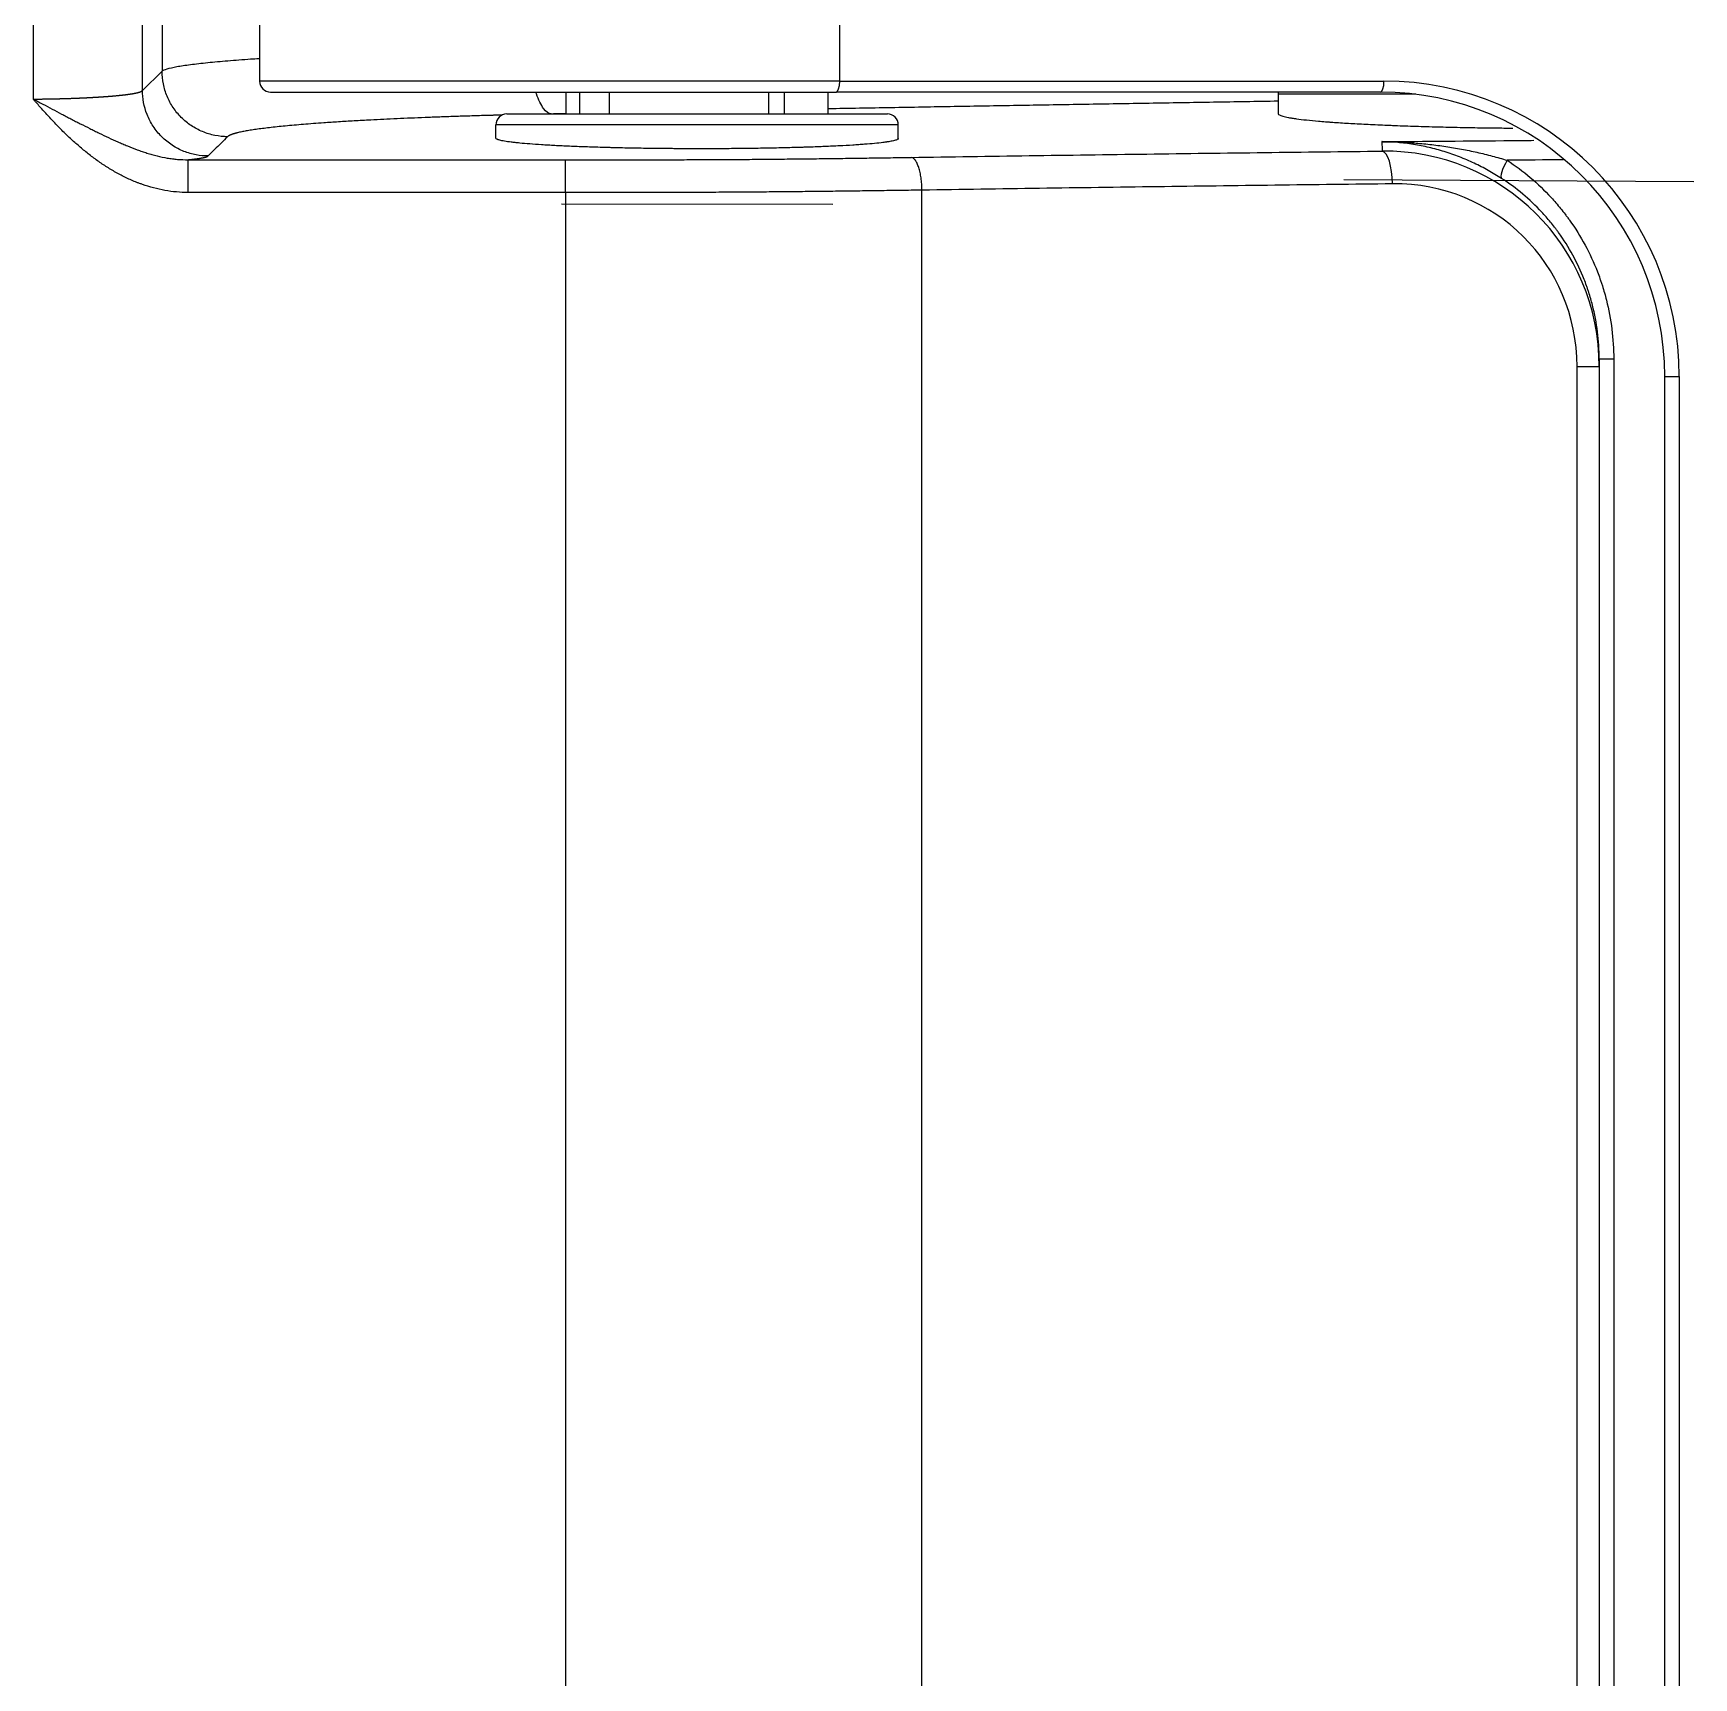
# Model space of a CAD drawing. Header units: millimetres. Extents: x -33000 to 294000, y 0 to 42408.
# Drawn here: x 19353.2 to 19429.2, y 17189.1 to 17264.3 of the extents above; entities that cross this region are included whole.
import ezdxf

# ---------------------------------------------------------------- set-up
doc = ezdxf.new("R2010")
doc.units = ezdxf.units.MM
doc.header["$LTSCALE"] = 50
doc.layers.add('arch', color=8, linetype='Continuous')

msp = doc.modelspace()

# ---------------------------------------------------------------- linework, layer by layer
at = {"layer": 'arch', "linetype": 'Continuous'}
for p, q in [((19363.592, 17297.845), (19363.592, 17262.127)), ((19359.13, 17297.229), (19359.13, 17262.584)), ((19358.235, 17261.702), (19358.235, 17296.346)), ((19358.235, 17261.702), (19359.13, 17262.584)), ((19390.112, 17262.127), (19363.592, 17262.127)), ((19390.112, 17262.127), (19414.997, 17262.127)), ((19364.092, 17261.627), (19389.949, 17261.627)), ((19377.592, 17261.627), (19377.592, 17260.626)), ((19378.237, 17260.626), (19378.237, 17261.627)), ((19379.592, 17260.626), (19379.592, 17261.627)), ((19386.877, 17260.626), (19386.877, 17261.627)), ((19387.592, 17260.626), (19387.592, 17261.627)), ((19389.592, 17260.626), (19389.592, 17261.627)), ((19414.834, 17261.627), (19389.949, 17261.627)), ((19410.162, 17261.526), (19410.162, 17260.638)), ((19416.454, 17261.526), (19410.162, 17261.526)), ((19374.892, 17260.626), (19392.292, 17260.626)), ((19374.392, 17259.52), (19374.392, 17260.126)), ((19392.792, 17260.126), (19374.392, 17260.126)), ((19392.792, 17259.506), (19392.792, 17260.126)), ((19429.162, 17257.526), (19413.162, 17257.622)), ((19377.392, 17256.516), (19389.792, 17256.507)), ((19423.826, 17249.078), (19424.838, 17249.078)), ((19423.826, 16959.974), (19423.826, 17249.078)), ((19424.838, 17249.426), (19425.501, 17249.426)), ((19424.838, 17249.426), (19424.838, 17249.078)), ((19424.838, 17249.078), (19424.838, 16959.974)), ((19425.501, 17249.426), (19425.501, 16959.625)), ((19427.834, 16960.424), (19427.834, 17248.627)), ((19427.834, 17248.627), (19428.497, 17248.627)), ((19428.497, 17248.627), (19428.497, 16960.424))]:
    msp.add_line(p, q, dxfattribs=at)
for centre, start, end in [((19364.092, 17262.127), 180, 270), ((19410.662, 17261.526), 168.30845, 180), ((19374.892, 17260.126), 90, 180), ((19392.292, 17260.126), 0, 90)]:
    msp.add_arc(centre, 0.5, start, end, dxfattribs=at)
for centre, major_axis, ratio, start_param, end_param in [((19389.949, 17262.127), (0, -0.5), 0.325982, 0, 1.570796), ((19414.834, 17262.127), (0, -0.5), 0.325982, 0, 1.570796), ((19414.997, 17248.627), (13.5, 0), 1, 0, 1.570796), ((19414.834, 17248.627), (13, 0), 1, 0, 1.570796), ((19414.838, 17248.918), (6.867, 7.387), 0.984124, 5.469289, 7.032689), ((19414.9, 17257.431), (0.017, -1.5), 0.325964, 1.567085, 3.083985), ((19420.929, 17258.509), (0.544, 0.839), 0.254745, 1.734631, 3.094705), ((19415.326, 17248.918), (5.798, 6.334), 0.981335, 5.463069, 7.026469)]:
    msp.add_ellipse(centre, major_axis=major_axis, ratio=ratio, start_param=start_param, end_param=end_param, dxfattribs=at)
for points, degree in [([(19390.112, 17262.127), (19390.112, 17273.892), (19390.112, 17285.658), (19390.112, 17297.423)], 3), ([(19353.241, 17296.063), (19353.241, 17284.478), (19353.241, 17272.893), (19353.241, 17261.308)], 3), ([(19377.593, 17260.637), (19377.404, 17260.634), (19377.216, 17260.63), (19377.027, 17260.627)], 3), ([(19414.905, 17259.361), (19414.905, 17259.345), (19414.905, 17259.329), (19414.905, 17259.313)], 3), ([(19414.905, 17259.313), (19414.907, 17259.185), (19414.909, 17259.057), (19414.912, 17258.929)], 3), ([(19360.319, 17258.535), (19366.072, 17258.537), (19371.825, 17258.538), (19377.577, 17258.533)], 3), ([(19423.203, 17258.534), (19422.347, 17258.526), (19421.489, 17258.517), (19420.63, 17258.509)], 3), ([(19377.576, 17257.035), (19371.826, 17257.04), (19366.075, 17257.039), (19360.325, 17257.037)], 3), ([(19377.576, 17257.035), (19377.576, 16952.022)], 1), ([(19393.875, 16951.909), (19393.875, 17257.144)], 1)]:
    msp.add_open_spline(points, degree=degree, dxfattribs=at)
for points, knots in [([(19359.13, 17262.584), (19359.172, 17262.621), (19359.252, 17262.656), (19359.48, 17262.725), (19359.628, 17262.759), (19359.986, 17262.825), (19360.196, 17262.856), (19360.669, 17262.918), (19360.932, 17262.948), (19361.504, 17263.006), (19361.813, 17263.034), (19362.47, 17263.089), (19362.818, 17263.115), (19363.305, 17263.149), (19363.431, 17263.157), (19363.558, 17263.166)], [0, 0, 0, 0, 0.157747, 0.157747, 0.315495, 0.315495, 0.473242, 0.473242, 0.630989, 0.630989, 0.788737, 0.788737, 0.946484, 0.946484, 1, 1, 1, 1]), ([(19362.129, 17259.588), (19361.933, 17259.589), (19361.737, 17259.608), (19361.353, 17259.685), (19361.165, 17259.743), (19360.802, 17259.893), (19360.629, 17259.986), (19360.302, 17260.204), (19360.15, 17260.329), (19359.873, 17260.606), (19359.747, 17260.758), (19359.529, 17261.084), (19359.436, 17261.258), (19359.285, 17261.62), (19359.228, 17261.808), (19359.15, 17262.193), (19359.13, 17262.389), (19359.13, 17262.584)], [0, 0, 0, 0, 0.125, 0.125, 0.25, 0.25, 0.375, 0.375, 0.5, 0.5, 0.625, 0.625, 0.75, 0.75, 0.875, 0.875, 1, 1, 1, 1]), ([(19360.325, 17257.037), (19360.145, 17257.036), (19359.966, 17257.044), (19359.612, 17257.076), (19359.437, 17257.099), (19359.088, 17257.161), (19358.915, 17257.2), (19358.572, 17257.291), (19358.402, 17257.343), (19358.19, 17257.417), (19358.148, 17257.433), (19358.064, 17257.464), (19357.939, 17257.512), (19357.815, 17257.563), (19357.57, 17257.67), (19357.411, 17257.747), (19357.097, 17257.911), (19356.942, 17257.998), (19356.639, 17258.18), (19356.49, 17258.276), (19356.197, 17258.476), (19356.053, 17258.58), (19355.84, 17258.742), (19355.769, 17258.797), (19355.629, 17258.908), (19355.56, 17258.964), (19355.354, 17259.135), (19355.22, 17259.253), (19354.955, 17259.492), (19354.825, 17259.614), (19354.568, 17259.862), (19354.442, 17259.989), (19354.194, 17260.246), (19354.072, 17260.376), (19353.83, 17260.639), (19353.711, 17260.772), (19353.533, 17260.972), (19353.474, 17261.039), (19353.386, 17261.14), (19353.356, 17261.174), (19353.312, 17261.224), (19353.298, 17261.241), (19353.276, 17261.266), (19353.268, 17261.275), (19353.257, 17261.287), (19353.253, 17261.291), (19353.248, 17261.295), (19353.248, 17261.296), (19353.247, 17261.297), (19353.246, 17261.297), (19353.246, 17261.297), (19353.246, 17261.297), (19353.246, 17261.297), (19353.245, 17261.299), (19353.243, 17261.303), (19353.241, 17261.306), (19353.24, 17261.308)], [0, 0, 0, 0, 0.0625, 0.0625, 0.125, 0.125, 0.1875, 0.1875, 0.25, 0.25, 0.265625, 0.265625, 0.28125, 0.3125, 0.3125, 0.375, 0.375, 0.4375, 0.4375, 0.5, 0.5, 0.5625, 0.5625, 0.59375, 0.59375, 0.625, 0.625, 0.6875, 0.6875, 0.75, 0.75, 0.8125, 0.8125, 0.875, 0.875, 0.9375, 0.9375, 0.96875, 0.96875, 0.984375, 0.984375, 0.992188, 0.992188, 0.996094, 0.996094, 0.998047, 0.998047, 0.998291, 0.998413, 0.998413, 0.998444, 0.998444, 0.998474, 0.998535, 0.999023, 1, 1, 1, 1]), ([(19353.24, 17261.308), (19353.242, 17261.307), (19353.245, 17261.305), (19353.248, 17261.302), (19353.25, 17261.301), (19353.251, 17261.3), (19353.251, 17261.3), (19353.252, 17261.3), (19353.257, 17261.298), (19353.262, 17261.296), (19353.275, 17261.289), (19353.284, 17261.284), (19353.312, 17261.27), (19353.33, 17261.261), (19353.384, 17261.233), (19353.42, 17261.214), (19353.528, 17261.157), (19353.601, 17261.119), (19353.816, 17261.004), (19353.96, 17260.928), (19354.247, 17260.776), (19354.39, 17260.7), (19354.605, 17260.587), (19354.677, 17260.549), (19354.82, 17260.474), (19354.892, 17260.437), (19355.035, 17260.363), (19355.107, 17260.326), (19355.25, 17260.252), (19355.322, 17260.216), (19355.537, 17260.107), (19355.68, 17260.034), (19355.894, 17259.927), (19355.966, 17259.892), (19356.109, 17259.821), (19356.18, 17259.786), (19356.395, 17259.682), (19356.539, 17259.614), (19356.826, 17259.479), (19356.97, 17259.414), (19357.187, 17259.318), (19357.26, 17259.287), (19357.405, 17259.225), (19357.478, 17259.194), (19357.697, 17259.105), (19357.844, 17259.047), (19358.066, 17258.965), (19358.141, 17258.939), (19358.291, 17258.888), (19358.366, 17258.863), (19358.518, 17258.816), (19358.594, 17258.793), (19358.747, 17258.75), (19358.824, 17258.73), (19359.055, 17258.673), (19359.211, 17258.64), (19359.445, 17258.6), (19359.524, 17258.588), (19359.681, 17258.568), (19359.761, 17258.559), (19359.999, 17258.539), (19360.159, 17258.533), (19360.32, 17258.535)], [0, 0, 0, 0, 0.000977, 0.001465, 0.001709, 0.001709, 0.001831, 0.001831, 0.001953, 0.003906, 0.003906, 0.007812, 0.007812, 0.015625, 0.015625, 0.03125, 0.03125, 0.0625, 0.0625, 0.125, 0.125, 0.1875, 0.1875, 0.21875, 0.21875, 0.25, 0.25, 0.28125, 0.28125, 0.3125, 0.3125, 0.375, 0.375, 0.40625, 0.40625, 0.4375, 0.4375, 0.5, 0.5, 0.5625, 0.5625, 0.59375, 0.59375, 0.625, 0.625, 0.6875, 0.6875, 0.71875, 0.71875, 0.75, 0.75, 0.78125, 0.78125, 0.8125, 0.8125, 0.875, 0.875, 0.90625, 0.90625, 0.9375, 0.9375, 1, 1, 1, 1]), ([(19353.241, 17261.308), (19353.253, 17261.308), (19353.277, 17261.308), (19353.312, 17261.309), (19353.348, 17261.309), (19353.384, 17261.309), (19353.42, 17261.309), (19353.456, 17261.309), (19353.492, 17261.309), (19353.528, 17261.31), (19353.565, 17261.31), (19353.601, 17261.31), (19353.638, 17261.31), (19353.675, 17261.311), (19353.712, 17261.311), (19353.749, 17261.312), (19353.786, 17261.312), (19353.824, 17261.313), (19353.861, 17261.313), (19353.899, 17261.314), (19353.936, 17261.314), (19353.974, 17261.315), (19354.012, 17261.316), (19354.05, 17261.316), (19354.088, 17261.317), (19354.126, 17261.318), (19354.164, 17261.318), (19354.203, 17261.319), (19354.241, 17261.32), (19354.28, 17261.321), (19354.318, 17261.322), (19354.357, 17261.323), (19354.396, 17261.324), (19354.435, 17261.325), (19354.473, 17261.326), (19354.512, 17261.327), (19354.551, 17261.328), (19354.591, 17261.329), (19354.63, 17261.33), (19354.669, 17261.331), (19354.708, 17261.332), (19354.747, 17261.333), (19354.787, 17261.335), (19354.826, 17261.336), (19354.865, 17261.337), (19354.905, 17261.338), (19354.944, 17261.34), (19354.983, 17261.341), (19355.023, 17261.343), (19355.062, 17261.344), (19355.102, 17261.346), (19355.141, 17261.347), (19355.181, 17261.349), (19355.22, 17261.35), (19355.26, 17261.352), (19355.299, 17261.353), (19355.338, 17261.355), (19355.378, 17261.357), (19355.417, 17261.359), (19355.457, 17261.36), (19355.496, 17261.362), (19355.535, 17261.364), (19355.574, 17261.366), (19355.613, 17261.368), (19355.652, 17261.369), (19355.692, 17261.371), (19355.73, 17261.373), (19355.769, 17261.375), (19355.808, 17261.377), (19355.847, 17261.379), (19355.886, 17261.382), (19355.924, 17261.384), (19355.962, 17261.386), (19356.001, 17261.388), (19356.039, 17261.39), (19356.077, 17261.392), (19356.115, 17261.395), (19356.153, 17261.397), (19356.191, 17261.399), (19356.228, 17261.402), (19356.266, 17261.404), (19356.303, 17261.406), (19356.34, 17261.409), (19356.377, 17261.411), (19356.414, 17261.414), (19356.451, 17261.416), (19356.487, 17261.419), (19356.523, 17261.422), (19356.56, 17261.424), (19356.595, 17261.427), (19356.631, 17261.429), (19356.667, 17261.432), (19356.702, 17261.435), (19356.737, 17261.438), (19356.772, 17261.441), (19356.806, 17261.443), (19356.841, 17261.446), (19356.875, 17261.449), (19356.909, 17261.452), (19356.942, 17261.455), (19356.975, 17261.458), (19357.008, 17261.461), (19357.041, 17261.464), (19357.074, 17261.467), (19357.106, 17261.47), (19357.138, 17261.473), (19357.169, 17261.477), (19357.201, 17261.48), (19357.232, 17261.483), (19357.262, 17261.486), (19357.292, 17261.489), (19357.322, 17261.493), (19357.352, 17261.496), (19357.381, 17261.5), (19357.41, 17261.503), (19357.439, 17261.506), (19357.467, 17261.51), (19357.494, 17261.513), (19357.522, 17261.517), (19357.549, 17261.52), (19357.575, 17261.524), (19357.601, 17261.528), (19357.627, 17261.531), (19357.652, 17261.535), (19357.677, 17261.539), (19357.702, 17261.542), (19357.726, 17261.546), (19357.749, 17261.55), (19357.772, 17261.554), (19357.795, 17261.558), (19357.817, 17261.562), (19357.839, 17261.565), (19357.86, 17261.569), (19357.881, 17261.573), (19357.901, 17261.577), (19357.92, 17261.581), (19357.94, 17261.585), (19357.958, 17261.59), (19357.976, 17261.594), (19357.994, 17261.598), (19358.011, 17261.602), (19358.027, 17261.606), (19358.043, 17261.611), (19358.059, 17261.615), (19358.073, 17261.619), (19358.088, 17261.623), (19358.101, 17261.628), (19358.114, 17261.632), (19358.127, 17261.637), (19358.138, 17261.641), (19358.15, 17261.646), (19358.16, 17261.65), (19358.17, 17261.655), (19358.18, 17261.659), (19358.188, 17261.664), (19358.196, 17261.669), (19358.204, 17261.673), (19358.211, 17261.678), (19358.217, 17261.683), (19358.222, 17261.687), (19358.227, 17261.692), (19358.231, 17261.697), (19358.233, 17261.7), (19358.235, 17261.702)], [0, 0, 0, 0, 0.004651, 0.009321, 0.014011, 0.01872, 0.023448, 0.028196, 0.032963, 0.037749, 0.042555, 0.047381, 0.052226, 0.05709, 0.061973, 0.066876, 0.071799, 0.076741, 0.081702, 0.086683, 0.091683, 0.096703, 0.101742, 0.106801, 0.111879, 0.116976, 0.122093, 0.127229, 0.132385, 0.13756, 0.142755, 0.147969, 0.153203, 0.158456, 0.163729, 0.169021, 0.174333, 0.179664, 0.185014, 0.190384, 0.195774, 0.201183, 0.206611, 0.212059, 0.217527, 0.223014, 0.22852, 0.234046, 0.239592, 0.245157, 0.250741, 0.256345, 0.261969, 0.267612, 0.273274, 0.278956, 0.284658, 0.290379, 0.296119, 0.30188, 0.307659, 0.313458, 0.319277, 0.325115, 0.330973, 0.33685, 0.342747, 0.348664, 0.354599, 0.360555, 0.36653, 0.372524, 0.378539, 0.384572, 0.390625, 0.396698, 0.40279, 0.408902, 0.415034, 0.421184, 0.427355, 0.433545, 0.439755, 0.445984, 0.452233, 0.458501, 0.464789, 0.471096, 0.477423, 0.48377, 0.490136, 0.496521, 0.502927, 0.509352, 0.515796, 0.52226, 0.528744, 0.535247, 0.54177, 0.548312, 0.554874, 0.561455, 0.568056, 0.574677, 0.581317, 0.587977, 0.594656, 0.601355, 0.608074, 0.614812, 0.62157, 0.628347, 0.635144, 0.641961, 0.648797, 0.655653, 0.662528, 0.669423, 0.676338, 0.683272, 0.690226, 0.697199, 0.704192, 0.711205, 0.718237, 0.725289, 0.73236, 0.739451, 0.746562, 0.753692, 0.760842, 0.768012, 0.775201, 0.78241, 0.789638, 0.796886, 0.804154, 0.811441, 0.818748, 0.826074, 0.83342, 0.840786, 0.848171, 0.855576, 0.863001, 0.870445, 0.877909, 0.885392, 0.892895, 0.900418, 0.90796, 0.915522, 0.923104, 0.930705, 0.938326, 0.945967, 0.953627, 0.961306, 0.969006, 0.976725, 0.984464, 0.992222, 1, 1, 1, 1]), ([(19361.232, 17258.706), (19361.056, 17258.706), (19360.873, 17258.722), (19360.502, 17258.792), (19360.315, 17258.845), (19359.946, 17258.991), (19359.765, 17259.084), (19359.423, 17259.309), (19359.262, 17259.439), (19358.969, 17259.732), (19358.838, 17259.893), (19358.614, 17260.235), (19358.52, 17260.416), (19358.301, 17260.968), (19358.235, 17261.349), (19358.235, 17261.702)], [0, 0, 0, 0, 0.125, 0.125, 0.25, 0.25, 0.375, 0.375, 0.5, 0.5, 0.625, 0.625, 0.75, 0.75, 1, 1, 1, 1]), ([(19376.927, 17260.625), (19376.814, 17260.642), (19376.572, 17260.8), (19376.337, 17261.28), (19376.237, 17261.595), (19376.23, 17261.616)], [0, 0, 0, 0, 0.482421, 0.964911, 1, 1, 1, 1]), ([(19410.162, 17261.207), (19409.669, 17261.199), (19408.683, 17261.183), (19407.206, 17261.16), (19405.733, 17261.136), (19404.263, 17261.112), (19402.797, 17261.088), (19401.335, 17261.063), (19399.876, 17261.039), (19398.421, 17261.014), (19396.97, 17260.989), (19395.522, 17260.964), (19394.078, 17260.939), (19392.638, 17260.913), (19391.201, 17260.888), (19390.186, 17260.87), (19389.651, 17260.86), (19389.593, 17260.859)], [0, 0, 0, 0, 0.071979, 0.143779, 0.215402, 0.286847, 0.358114, 0.429204, 0.500117, 0.570854, 0.641414, 0.711798, 0.782006, 0.852038, 0.921895, 0.991577, 1, 1, 1, 1]), ([(19374.392, 17260.567), (19374.369, 17260.566), (19374.324, 17260.565), (19374.255, 17260.563), (19374.187, 17260.561), (19374.118, 17260.56), (19374.05, 17260.558), (19373.982, 17260.556), (19373.697, 17260.548), (19373.2, 17260.533), (19372.502, 17260.511), (19371.82, 17260.487), (19370.93, 17260.453), (19369.862, 17260.408), (19368.791, 17260.356), (19367.909, 17260.308), (19367.193, 17260.264), (19366.406, 17260.212), (19365.577, 17260.149), (19364.886, 17260.088), (19364.385, 17260.037), (19364.036, 17259.998), (19363.715, 17259.959), (19363.422, 17259.92), (19363.158, 17259.879), (19362.922, 17259.839), (19362.717, 17259.798), (19362.589, 17259.768), (19362.516, 17259.749), (19362.489, 17259.742), (19362.462, 17259.734), (19362.436, 17259.727), (19362.411, 17259.719), (19362.387, 17259.712), (19362.363, 17259.704), (19362.341, 17259.697), (19362.32, 17259.689), (19362.3, 17259.681), (19362.28, 17259.674), (19362.262, 17259.666), (19362.244, 17259.658), (19362.228, 17259.651), (19362.212, 17259.643), (19362.197, 17259.635), (19362.184, 17259.627), (19362.171, 17259.62), (19362.159, 17259.612), (19362.148, 17259.604), (19362.138, 17259.596), (19362.132, 17259.591), (19362.129, 17259.588)], [0, 0, 0, 0, 0.00328, 0.006559, 0.009835, 0.01311, 0.016383, 0.019654, 0.022924, 0.057663, 0.092386, 0.127141, 0.161976, 0.231771, 0.30158, 0.348098, 0.394547, 0.441043, 0.51077, 0.580511, 0.615477, 0.650382, 0.685273, 0.720198, 0.75505, 0.789822, 0.824564, 0.859324, 0.865628, 0.871938, 0.878256, 0.884581, 0.890913, 0.897253, 0.903602, 0.909959, 0.916325, 0.9227, 0.929084, 0.935477, 0.941881, 0.948294, 0.954718, 0.961153, 0.967599, 0.974056, 0.980524, 0.987004, 0.993496, 1, 1, 1, 1]), ([(19374.672, 17260.574), (19374.648, 17260.574), (19374.602, 17260.573), (19374.532, 17260.571), (19374.462, 17260.569), (19374.416, 17260.568), (19374.392, 17260.567)], [0, 0, 0, 0, 0.250011, 0.500012, 0.750007, 1, 1, 1, 1]), ([(19410.162, 17260.638), (19410.162, 17260.619), (19410.18, 17260.599), (19410.251, 17260.56), (19410.303, 17260.541), (19410.443, 17260.502), (19410.53, 17260.483), (19410.66, 17260.459), (19410.701, 17260.452), (19410.745, 17260.445), (19410.774, 17260.44), (19410.789, 17260.437), (19410.865, 17260.425), (19410.93, 17260.416), (19411.137, 17260.388), (19411.444, 17260.352), (19411.812, 17260.316), (19412.111, 17260.291), (19412.214, 17260.282), (19412.375, 17260.27), (19412.43, 17260.265), (19412.541, 17260.257), (19412.598, 17260.253), (19412.886, 17260.233), (19413.127, 17260.217), (19413.635, 17260.187), (19413.9, 17260.172), (19414.453, 17260.144), (19414.742, 17260.131), (19415.117, 17260.115), (19415.193, 17260.112), (19415.308, 17260.108), (19415.347, 17260.106), (19415.424, 17260.103), (19415.618, 17260.095), (19415.814, 17260.088), (19416.29, 17260.072), (19416.939, 17260.051), (19417.614, 17260.034), (19418.131, 17260.022), (19418.304, 17260.018), (19418.568, 17260.013), (19418.656, 17260.011), (19418.833, 17260.008), (19418.922, 17260.006), (19419.366, 17259.998), (19419.722, 17259.993), (19420.348, 17259.985), (19420.617, 17259.983), (19420.887, 17259.98)], [0, 0, 0, 0, 0.063482, 0.063482, 0.126964, 0.126964, 0.190446, 0.190446, 0.206316, 0.214252, 0.214252, 0.222187, 0.222187, 0.253928, 0.253928, 0.31741, 0.380892, 0.380892, 0.412633, 0.412633, 0.428503, 0.428503, 0.444374, 0.444374, 0.507856, 0.507856, 0.571338, 0.571338, 0.63482, 0.63482, 0.65069, 0.65069, 0.658626, 0.658626, 0.666561, 0.698302, 0.698302, 0.761784, 0.825266, 0.825266, 0.857007, 0.857007, 0.872877, 0.872877, 0.888748, 0.888748, 0.95223, 0.95223, 1, 1, 1, 1]), ([(19362.129, 17259.588), (19362.029, 17259.49), (19361.829, 17259.293), (19361.53, 17258.999), (19361.331, 17258.804), (19361.232, 17258.706)], [0, 0, 0, 0, 0.334305, 0.667638, 1, 1, 1, 1]), ([(19392.792, 17259.506), (19392.792, 17259.49), (19392.777, 17259.474), (19392.718, 17259.442), (19392.675, 17259.427), (19392.558, 17259.396), (19392.485, 17259.38), (19392.376, 17259.362), (19392.342, 17259.356), (19392.305, 17259.35), (19392.281, 17259.347), (19392.268, 17259.345), (19392.204, 17259.335), (19392.15, 17259.328), (19391.977, 17259.306), (19391.72, 17259.278), (19391.413, 17259.252), (19391.163, 17259.232), (19391.076, 17259.226), (19390.941, 17259.217), (19390.895, 17259.214), (19390.802, 17259.207), (19390.755, 17259.204), (19390.514, 17259.189), (19390.312, 17259.178), (19389.888, 17259.156), (19389.666, 17259.146), (19389.203, 17259.127), (19388.961, 17259.118), (19388.647, 17259.108), (19388.584, 17259.105), (19388.488, 17259.102), (19388.455, 17259.101), (19388.391, 17259.099), (19388.229, 17259.094), (19388.064, 17259.09), (19387.666, 17259.079), (19387.123, 17259.067), (19386.559, 17259.057), (19386.127, 17259.051), (19385.981, 17259.049), (19385.761, 17259.046), (19385.687, 17259.045), (19385.539, 17259.044), (19385.465, 17259.043), (19385.093, 17259.04), (19384.795, 17259.038), (19384.198, 17259.036), (19383.899, 17259.035), (19383.299, 17259.036), (19382.998, 17259.037), (19382.658, 17259.039), (19382.62, 17259.039), (19382.545, 17259.04), (19382.507, 17259.04), (19382.394, 17259.041), (19382.169, 17259.043), (19381.946, 17259.045), (19381.503, 17259.05), (19380.921, 17259.058), (19380.356, 17259.069), (19379.938, 17259.078), (19379.8, 17259.082), (19379.594, 17259.087), (19379.526, 17259.089), (19379.39, 17259.092), (19379.323, 17259.094), (19378.99, 17259.104), (19378.732, 17259.112), (19378.233, 17259.13), (19377.992, 17259.139), (19377.528, 17259.159), (19377.304, 17259.17), (19377.063, 17259.182), (19377.036, 17259.184), (19376.983, 17259.187), (19376.904, 17259.191), (19376.724, 17259.201), (19376.577, 17259.21), (19376.291, 17259.228), (19375.934, 17259.253), (19375.624, 17259.28), (19375.411, 17259.301), (19375.343, 17259.308), (19375.213, 17259.322), (19375.151, 17259.33), (19374.978, 17259.351), (19374.877, 17259.366), (19374.703, 17259.396), (19374.63, 17259.411), (19374.542, 17259.434), (19374.516, 17259.442), (19374.482, 17259.454), (19374.472, 17259.457), (19374.453, 17259.465), (19374.445, 17259.469), (19374.407, 17259.489), (19374.392, 17259.505), (19374.392, 17259.52)], [0, 0, 0, 0, 0.03125, 0.03125, 0.0625, 0.0625, 0.09375, 0.09375, 0.101562, 0.105469, 0.105469, 0.109375, 0.109375, 0.125, 0.125, 0.15625, 0.1875, 0.1875, 0.203125, 0.203125, 0.210938, 0.210938, 0.21875, 0.21875, 0.25, 0.25, 0.28125, 0.28125, 0.3125, 0.3125, 0.320313, 0.320313, 0.324219, 0.324219, 0.328125, 0.34375, 0.34375, 0.375, 0.40625, 0.40625, 0.421875, 0.421875, 0.429688, 0.429688, 0.4375, 0.4375, 0.46875, 0.46875, 0.5, 0.5, 0.53125, 0.53125, 0.535156, 0.535156, 0.539063, 0.539063, 0.546875, 0.5625, 0.5625, 0.59375, 0.625, 0.625, 0.640625, 0.640625, 0.648438, 0.648438, 0.65625, 0.65625, 0.6875, 0.6875, 0.71875, 0.71875, 0.75, 0.75, 0.753906, 0.753906, 0.757812, 0.765625, 0.78125, 0.78125, 0.8125, 0.84375, 0.84375, 0.859375, 0.859375, 0.875, 0.875, 0.90625, 0.90625, 0.9375, 0.9375, 0.953125, 0.953125, 0.960938, 0.960938, 0.96875, 0.96875, 1, 1, 1, 1]), ([(19393.391, 17258.642), (19396.977, 17258.697), (19400.564, 17258.748), (19407.738, 17258.844), (19411.325, 17258.888), (19414.912, 17258.929)], [0, 0, 0, 0, 0.5, 0.5, 1, 1, 1, 1]), ([(19414.905, 17259.361), (19416.893, 17259.376), (19418.873, 17259.393), (19421.178, 17259.415), (19421.513, 17259.419), (19421.847, 17259.422)], [0, 0, 0, 0, 0.854701, 0.854701, 1, 1, 1, 1]), ([(19414.905, 17259.361), (19414.908, 17259.361), (19414.914, 17259.361), (19414.92, 17259.361), (19414.924, 17259.361), (19414.926, 17259.361), (19414.935, 17259.36), (19414.943, 17259.36), (19414.966, 17259.36), (19414.981, 17259.36), (19415.027, 17259.36), (19415.058, 17259.359), (19415.149, 17259.358), (19415.21, 17259.357), (19415.394, 17259.353), (19415.516, 17259.35), (19415.761, 17259.34), (19415.883, 17259.334), (19416.127, 17259.32), (19416.249, 17259.312), (19416.614, 17259.285), (19416.856, 17259.262), (19417.34, 17259.209), (19417.581, 17259.177), (19418.062, 17259.106), (19418.301, 17259.066), (19418.659, 17258.999), (19418.778, 17258.976), (19419.015, 17258.927), (19419.133, 17258.902), (19419.484, 17258.822), (19419.717, 17258.765), (19420.177, 17258.643), (19420.405, 17258.578), (19420.63, 17258.509)], [0, 0, 0, 0, 0.001953, 0.00293, 0.00293, 0.003906, 0.003906, 0.007812, 0.007812, 0.015625, 0.015625, 0.03125, 0.03125, 0.0625, 0.0625, 0.125, 0.125, 0.1875, 0.1875, 0.25, 0.25, 0.375, 0.375, 0.5, 0.5, 0.625, 0.625, 0.6875, 0.6875, 0.75, 0.75, 0.875, 0.875, 1, 1, 1, 1]), ([(19420.375, 17257.678), (19420.276, 17257.742), (19420.175, 17257.805), (19419.971, 17257.928), (19419.868, 17257.988), (19419.554, 17258.162), (19419.339, 17258.272), (19419.011, 17258.427), (19418.9, 17258.477), (19418.676, 17258.573), (19418.562, 17258.619), (19418.219, 17258.752), (19417.989, 17258.832), (19417.525, 17258.975), (19417.291, 17259.039), (19416.822, 17259.148), (19416.585, 17259.195), (19416.228, 17259.252), (19416.108, 17259.269), (19415.928, 17259.292), (19415.868, 17259.299), (19415.748, 17259.312), (19415.687, 17259.317), (19415.507, 17259.333), (19415.386, 17259.342), (19415.206, 17259.351), (19415.145, 17259.354), (19415.055, 17259.357), (19415.025, 17259.358), (19414.98, 17259.359), (19414.964, 17259.359), (19414.942, 17259.36), (19414.934, 17259.36), (19414.926, 17259.36), (19414.926, 17259.36), (19414.925, 17259.36), (19414.924, 17259.36), (19414.923, 17259.36), (19414.92, 17259.36), (19414.917, 17259.36), (19414.912, 17259.36), (19414.908, 17259.361), (19414.905, 17259.361)], [0, 0, 0, 0, 0.0625, 0.0625, 0.125, 0.125, 0.25, 0.25, 0.3125, 0.3125, 0.375, 0.375, 0.5, 0.5, 0.625, 0.625, 0.75, 0.75, 0.8125, 0.8125, 0.84375, 0.84375, 0.875, 0.875, 0.9375, 0.9375, 0.96875, 0.96875, 0.984375, 0.984375, 0.992188, 0.992188, 0.996094, 0.996094, 0.996338, 0.996338, 0.996582, 0.996582, 0.99707, 0.998047, 0.998047, 1, 1, 1, 1]), ([(19360.32, 17258.535), (19360.327, 17258.535), (19360.34, 17258.537), (19360.359, 17258.539), (19360.379, 17258.541), (19360.398, 17258.543), (19360.418, 17258.545), (19360.437, 17258.547), (19360.456, 17258.549), (19360.475, 17258.551), (19360.494, 17258.553), (19360.513, 17258.555), (19360.532, 17258.557), (19360.551, 17258.559), (19360.569, 17258.562), (19360.588, 17258.564), (19360.606, 17258.566), (19360.625, 17258.568), (19360.643, 17258.57), (19360.661, 17258.573), (19360.679, 17258.575), (19360.696, 17258.577), (19360.714, 17258.58), (19360.731, 17258.582), (19360.748, 17258.584), (19360.765, 17258.587), (19360.782, 17258.589), (19360.799, 17258.592), (19360.815, 17258.594), (19360.832, 17258.597), (19360.848, 17258.599), (19360.863, 17258.602), (19360.879, 17258.604), (19360.894, 17258.607), (19360.91, 17258.609), (19360.925, 17258.612), (19360.939, 17258.615), (19360.954, 17258.617), (19360.968, 17258.62), (19360.982, 17258.623), (19360.995, 17258.625), (19361.009, 17258.628), (19361.022, 17258.631), (19361.034, 17258.634), (19361.047, 17258.636), (19361.059, 17258.639), (19361.071, 17258.642), (19361.082, 17258.645), (19361.094, 17258.648), (19361.104, 17258.651), (19361.115, 17258.654), (19361.125, 17258.656), (19361.135, 17258.659), (19361.144, 17258.662), (19361.153, 17258.665), (19361.162, 17258.668), (19361.17, 17258.671), (19361.178, 17258.674), (19361.185, 17258.677), (19361.192, 17258.681), (19361.199, 17258.684), (19361.205, 17258.687), (19361.211, 17258.69), (19361.216, 17258.693), (19361.221, 17258.696), (19361.225, 17258.699), (19361.229, 17258.703), (19361.231, 17258.705), (19361.232, 17258.706)], [0, 0, 0, 0, 0.012246, 0.024582, 0.037008, 0.049524, 0.062129, 0.074824, 0.087609, 0.100484, 0.113449, 0.126503, 0.139647, 0.15288, 0.166203, 0.179616, 0.193118, 0.206709, 0.220391, 0.234161, 0.248021, 0.261971, 0.276009, 0.290137, 0.304355, 0.318662, 0.333057, 0.347543, 0.362117, 0.376781, 0.391533, 0.406375, 0.421306, 0.436326, 0.451435, 0.466633, 0.48192, 0.497297, 0.512762, 0.528316, 0.543959, 0.55969, 0.575511, 0.591421, 0.607419, 0.623507, 0.639683, 0.655949, 0.672303, 0.688746, 0.705279, 0.7219, 0.73861, 0.75541, 0.772298, 0.789276, 0.806343, 0.823499, 0.840745, 0.858081, 0.875506, 0.89302, 0.910625, 0.928319, 0.946104, 0.963979, 0.981944, 1, 1, 1, 1]), ([(19360.325, 17257.037), (19360.324, 17257.132), (19360.324, 17257.227), (19360.324, 17257.413), (19360.323, 17257.505), (19360.323, 17257.681), (19360.323, 17257.766), (19360.322, 17257.926), (19360.322, 17258.001), (19360.322, 17258.139), (19360.321, 17258.202), (19360.321, 17258.312), (19360.321, 17258.36), (19360.321, 17258.439), (19360.321, 17258.471), (19360.321, 17258.516), (19360.32, 17258.53), (19360.32, 17258.535)], [0, 0, 0, 0, 0.125, 0.125, 0.25, 0.25, 0.375, 0.375, 0.5, 0.5, 0.625, 0.625, 0.75, 0.75, 0.875, 0.875, 1, 1, 1, 1]), ([(19377.576, 17257.035), (19377.576, 17257.13), (19377.576, 17257.225), (19377.576, 17257.411), (19377.577, 17257.503), (19377.577, 17257.679), (19377.577, 17257.764), (19377.577, 17257.924), (19377.577, 17257.999), (19377.577, 17258.136), (19377.577, 17258.199), (19377.577, 17258.309), (19377.577, 17258.357), (19377.577, 17258.437), (19377.577, 17258.468), (19377.577, 17258.514), (19377.577, 17258.528), (19377.577, 17258.533)], [0, 0, 0, 0, 0.125, 0.125, 0.25, 0.25, 0.375, 0.375, 0.5, 0.5, 0.625, 0.625, 0.75, 0.75, 0.875, 0.875, 1, 1, 1, 1]), ([(19377.577, 17258.533), (19377.916, 17258.532), (19378.593, 17258.532), (19379.269, 17258.532), (19379.944, 17258.532), (19380.281, 17258.532), (19380.954, 17258.533), (19381.29, 17258.533), (19381.961, 17258.534), (19382.296, 17258.535), (19382.964, 17258.537), (19383.298, 17258.538), (19383.963, 17258.54), (19384.295, 17258.542), (19384.958, 17258.545), (19385.288, 17258.547), (19385.947, 17258.552), (19386.275, 17258.554), (19386.931, 17258.56), (19387.258, 17258.563), (19387.91, 17258.57), (19388.235, 17258.573), (19388.884, 17258.58), (19389.208, 17258.584), (19389.855, 17258.592), (19390.178, 17258.596), (19390.823, 17258.605), (19391.145, 17258.609), (19391.788, 17258.618), (19392.43, 17258.628), (19393.071, 17258.637), (19393.391, 17258.642)], [0, 0, 0, 0, 0.0625, 0.125, 0.125, 0.1875, 0.1875, 0.25, 0.25, 0.3125, 0.3125, 0.375, 0.375, 0.4375, 0.4375, 0.5, 0.5, 0.5625, 0.5625, 0.625, 0.625, 0.6875, 0.6875, 0.75, 0.75, 0.8125, 0.8125, 0.875, 0.875, 0.9375, 1, 1, 1, 1]), ([(19393.875, 17257.144), (19393.874, 17257.239), (19393.87, 17257.334), (19393.856, 17257.521), (19393.846, 17257.612), (19393.82, 17257.789), (19393.805, 17257.874), (19393.769, 17258.034), (19393.749, 17258.109), (19393.704, 17258.246), (19393.68, 17258.309), (19393.628, 17258.419), (19393.601, 17258.467), (19393.543, 17258.547), (19393.513, 17258.578), (19393.453, 17258.623), (19393.422, 17258.637), (19393.391, 17258.642)], [0, 0, 0, 0, 0.125, 0.125, 0.25, 0.25, 0.375, 0.375, 0.5, 0.5, 0.625, 0.625, 0.75, 0.75, 0.875, 0.875, 1, 1, 1, 1]), ([(19420.63, 17258.509), (19421, 17258.267), (19421.353, 17258.003), (19422.023, 17257.436), (19422.34, 17257.132), (19422.789, 17256.645), (19422.934, 17256.477), (19423.145, 17256.218), (19423.214, 17256.13), (19423.316, 17255.996), (19423.35, 17255.951), (19423.416, 17255.861), (19423.449, 17255.816), (19423.742, 17255.405), (19423.978, 17255.026), (19424.403, 17254.241), (19424.591, 17253.834), (19424.796, 17253.308), (19424.855, 17253.149), (19424.91, 17252.988), (19424.947, 17252.88), (19424.965, 17252.826), (19425.051, 17252.555), (19425.113, 17252.337), (19425.279, 17251.679), (19425.361, 17251.235), (19425.472, 17250.338), (19425.501, 17249.885), (19425.501, 17249.426)], [0, 0, 0, 0, 0.125, 0.125, 0.25, 0.25, 0.3125, 0.3125, 0.34375, 0.34375, 0.359375, 0.359375, 0.375, 0.375, 0.5, 0.5, 0.625, 0.625, 0.65625, 0.671875, 0.671875, 0.6875, 0.6875, 0.75, 0.75, 0.875, 0.875, 1, 1, 1, 1]), ([(19415.389, 17257.431), (19411.804, 17257.391), (19408.218, 17257.346), (19401.047, 17257.25), (19397.461, 17257.199), (19393.875, 17257.144)], [0, 0, 0, 0, 0.5, 0.5, 1, 1, 1, 1]), ([(19424.838, 17249.426), (19424.838, 17249.845), (19424.811, 17250.259), (19424.709, 17251.077), (19424.633, 17251.482), (19424.48, 17252.082), (19424.423, 17252.281), (19424.343, 17252.528), (19424.326, 17252.577), (19424.293, 17252.676), (19424.242, 17252.822), (19424.187, 17252.967), (19423.999, 17253.446), (19423.825, 17253.815), (19423.435, 17254.529), (19423.218, 17254.873), (19422.95, 17255.245), (19422.92, 17255.286), (19422.858, 17255.368), (19422.828, 17255.408), (19422.734, 17255.529), (19422.671, 17255.609), (19422.478, 17255.844), (19422.345, 17255.995), (19421.935, 17256.435), (19421.645, 17256.71), (19421.034, 17257.222), (19420.713, 17257.459), (19420.375, 17257.678)], [0, 0, 0, 0, 0.125, 0.125, 0.25, 0.25, 0.3125, 0.3125, 0.328125, 0.328125, 0.34375, 0.375, 0.375, 0.5, 0.5, 0.625, 0.625, 0.640625, 0.640625, 0.65625, 0.65625, 0.6875, 0.6875, 0.75, 0.75, 0.875, 0.875, 1, 1, 1, 1]), ([(19393.875, 17257.144), (19393.548, 17257.139), (19392.892, 17257.13), (19392.234, 17257.12), (19391.575, 17257.111), (19391.244, 17257.107), (19390.582, 17257.098), (19390.25, 17257.094), (19389.584, 17257.086), (19389.249, 17257.082), (19388.579, 17257.075), (19388.243, 17257.071), (19387.736, 17257.067), (19387.567, 17257.065), (19387.228, 17257.062), (19387.058, 17257.061), (19386.548, 17257.057), (19386.207, 17257.054), (19385.524, 17257.05), (19385.181, 17257.047), (19384.495, 17257.044), (19384.152, 17257.042), (19383.463, 17257.04), (19383.118, 17257.039), (19382.599, 17257.037), (19382.426, 17257.037), (19382.08, 17257.036), (19381.907, 17257.036), (19381.388, 17257.035), (19381.042, 17257.035), (19380.349, 17257.034), (19380.003, 17257.034), (19379.31, 17257.034), (19378.616, 17257.034), (19377.923, 17257.035), (19377.576, 17257.035)], [0, 0, 0, 0, 0.0625, 0.125, 0.125, 0.1875, 0.1875, 0.25, 0.25, 0.3125, 0.3125, 0.375, 0.375, 0.40625, 0.40625, 0.4375, 0.4375, 0.5, 0.5, 0.5625, 0.5625, 0.625, 0.625, 0.6875, 0.6875, 0.71875, 0.71875, 0.75, 0.75, 0.8125, 0.8125, 0.875, 0.875, 0.9375, 1, 1, 1, 1])]:
    msp.add_open_spline(points, degree=3, knots=knots, dxfattribs=at)

doc.saveas('drawing.dxf')
